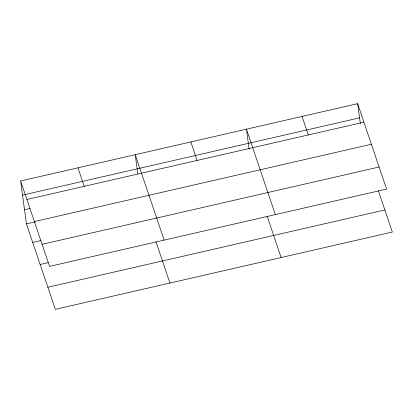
<?xml version="1.0" encoding="UTF-8"?>
<svg xmlns="http://www.w3.org/2000/svg" width="413" height="413" viewBox="0 0 413 413"><rect width="100%" height="100%" fill="white"/><g stroke="black" fill="none" stroke-linecap="round" stroke-linejoin="round"><path stroke-width="0.62" d="M20.65 180.971L357.658 103.673L386.573 189.092L49.56 266.39L20.65 180.971L26.427 223.908L55.342 309.327L392.35 232.029L378.391 190.796M22.555 195.137L359.568 117.844M26.917 199.479L363.925 122.186M24.522 209.737L30.123 208.451M34.387 221.559L371.401 144.266M26.427 223.908L35.146 221.905M32.694 242.416L40.789 240.562M42.09 244.31L379.098 167.012M40.164 264.496L48.264 262.642M47.867 287.247L384.875 209.949M302.053 116.43L308.32 134.943M275.357 214.6L246.447 129.181L249.122 149.062M267.18 216.304L281.134 257.536M190.842 141.938L197.104 160.445M164.147 240.108L135.232 154.689L137.823 173.935M155.964 241.806L169.924 283.044M77.943 167.828L84.206 186.34M357.658 103.673L360.337 123.559"/></g></svg>
